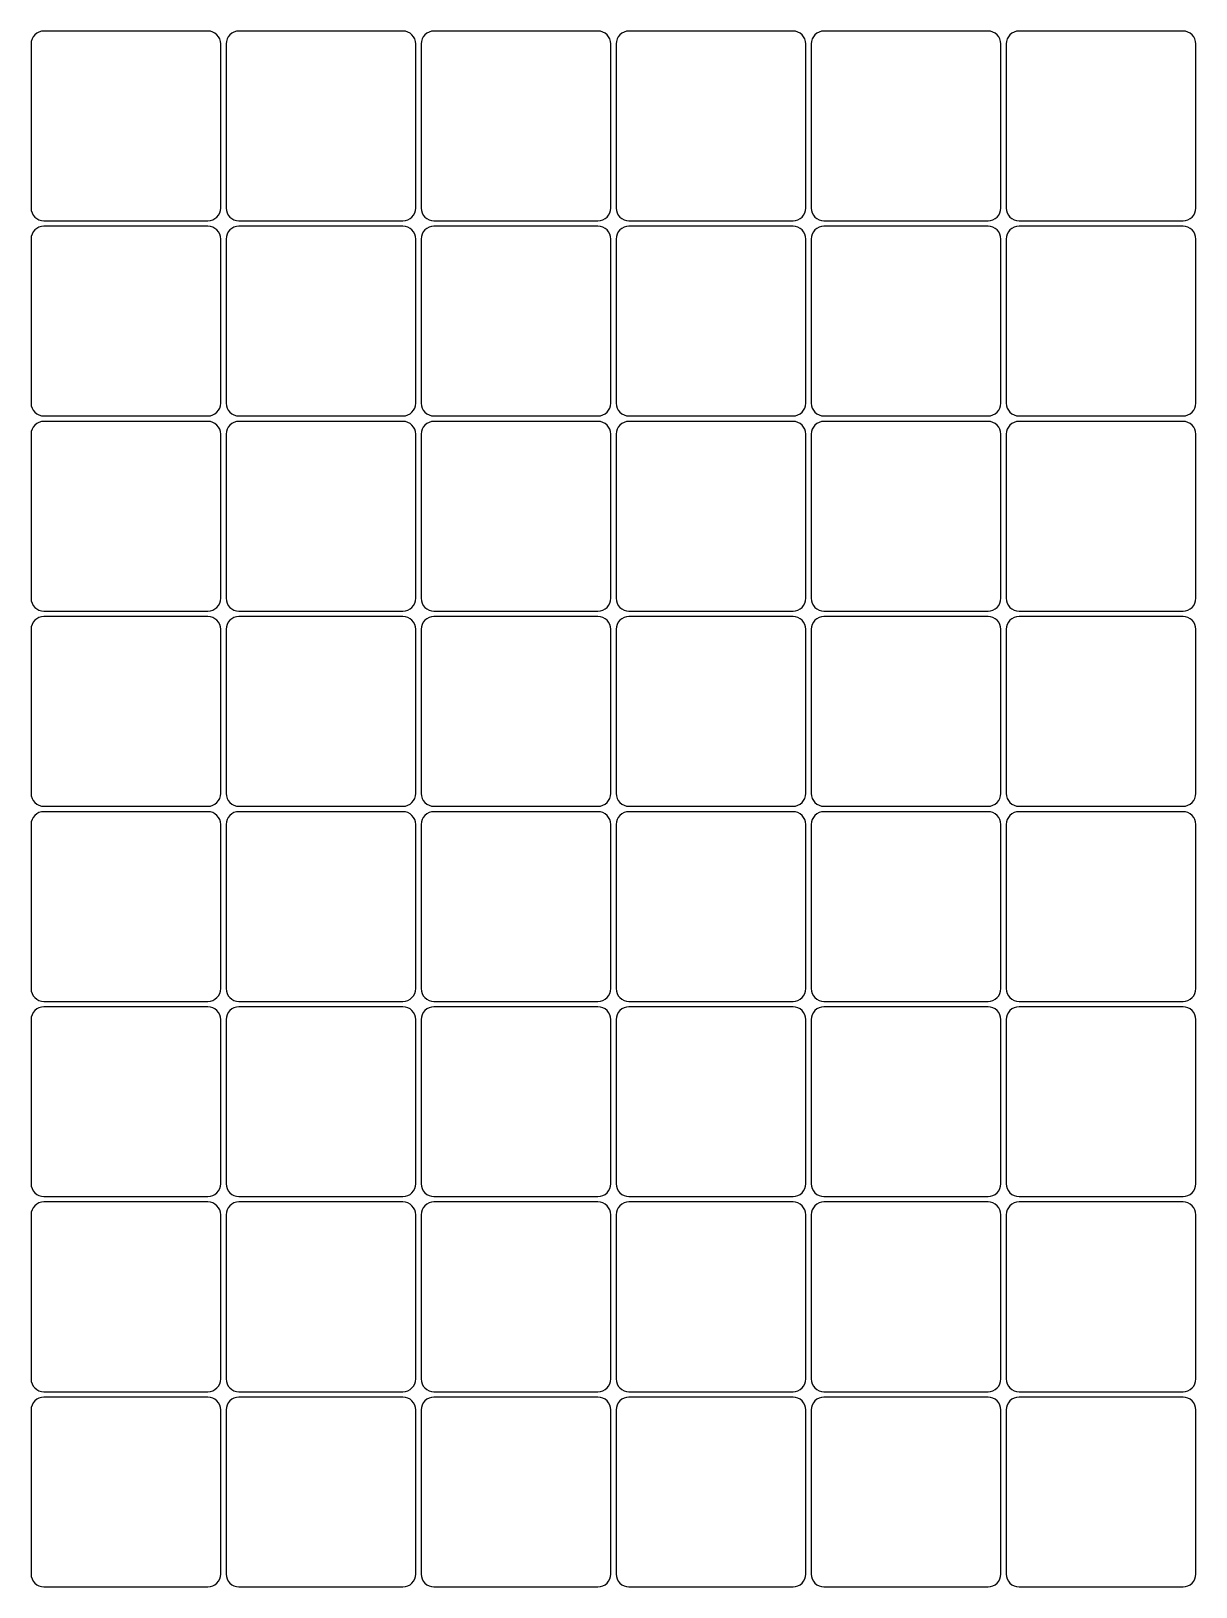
# Model space of a CAD drawing. Header units: inches. Extents: x 0.5 to 11.2, y -15.4 to -1.1.
import ezdxf

# ---------------------------------------------------------------- set-up
doc = ezdxf.new("R2010")
doc.units = ezdxf.units.IN

msp = doc.modelspace()

# ---------------------------------------------------------------- linework, layer by layer
for points in [[(2.105, -2.843, 0.414214), (2.223, -2.725), (2.223, -1.211, 0.414214), (2.105, -1.093), (0.591, -1.093, 0.414214), (0.473, -1.211), (0.473, -2.725, 0.414214), (0.591, -2.843)], [(3.905, -2.843, 0.414214), (4.023, -2.725), (4.023, -1.211, 0.414214), (3.905, -1.093), (2.391, -1.093, 0.414214), (2.273, -1.211), (2.273, -2.725, 0.414214), (2.391, -2.843)], [(5.705, -2.843, 0.414214), (5.823, -2.725), (5.823, -1.211, 0.414214), (5.705, -1.093), (4.191, -1.093, 0.414214), (4.073, -1.211), (4.073, -2.725, 0.414214), (4.191, -2.843)], [(7.505, -2.843, 0.414214), (7.623, -2.725), (7.623, -1.211, 0.414214), (7.505, -1.093), (5.991, -1.093, 0.414214), (5.873, -1.211), (5.873, -2.725, 0.414214), (5.991, -2.843)], [(9.305, -2.843, 0.414214), (9.423, -2.725), (9.423, -1.211, 0.414214), (9.305, -1.093), (7.791, -1.093, 0.414214), (7.673, -1.211), (7.673, -2.725, 0.414214), (7.791, -2.843)], [(11.105, -2.843, 0.414214), (11.223, -2.725), (11.223, -1.211, 0.414214), (11.105, -1.093), (9.591, -1.093, 0.414214), (9.473, -1.211), (9.473, -2.725, 0.414214), (9.591, -2.843)], [(2.105, -4.643, 0.414214), (2.223, -4.525), (2.223, -3.011, 0.414214), (2.105, -2.893), (0.591, -2.893, 0.414214), (0.473, -3.011), (0.473, -4.525, 0.414214), (0.591, -4.643)], [(3.905, -4.643, 0.414214), (4.023, -4.525), (4.023, -3.011, 0.414214), (3.905, -2.893), (2.391, -2.893, 0.414214), (2.273, -3.011), (2.273, -4.525, 0.414214), (2.391, -4.643)], [(5.705, -4.643, 0.414214), (5.823, -4.525), (5.823, -3.011, 0.414214), (5.705, -2.893), (4.191, -2.893, 0.414214), (4.073, -3.011), (4.073, -4.525, 0.414214), (4.191, -4.643)], [(7.505, -4.643, 0.414214), (7.623, -4.525), (7.623, -3.011, 0.414214), (7.505, -2.893), (5.991, -2.893, 0.414214), (5.873, -3.011), (5.873, -4.525, 0.414214), (5.991, -4.643)], [(9.305, -4.643, 0.414214), (9.423, -4.525), (9.423, -3.011, 0.414214), (9.305, -2.893), (7.791, -2.893, 0.414214), (7.673, -3.011), (7.673, -4.525, 0.414214), (7.791, -4.643)], [(11.105, -4.643, 0.414214), (11.223, -4.525), (11.223, -3.011, 0.414214), (11.105, -2.893), (9.591, -2.893, 0.414214), (9.473, -3.011), (9.473, -4.525, 0.414214), (9.591, -4.643)], [(2.105, -6.443, 0.414214), (2.223, -6.325), (2.223, -4.811, 0.414214), (2.105, -4.693), (0.591, -4.693, 0.414214), (0.473, -4.811), (0.473, -6.325, 0.414214), (0.591, -6.443)], [(3.905, -6.443, 0.414214), (4.023, -6.325), (4.023, -4.811, 0.414214), (3.905, -4.693), (2.391, -4.693, 0.414214), (2.273, -4.811), (2.273, -6.325, 0.414214), (2.391, -6.443)], [(5.705, -6.443, 0.414214), (5.823, -6.325), (5.823, -4.811, 0.414214), (5.705, -4.693), (4.191, -4.693, 0.414214), (4.073, -4.811), (4.073, -6.325, 0.414214), (4.191, -6.443)], [(7.505, -6.443, 0.414214), (7.623, -6.325), (7.623, -4.811, 0.414214), (7.505, -4.693), (5.991, -4.693, 0.414214), (5.873, -4.811), (5.873, -6.325, 0.414214), (5.991, -6.443)], [(9.305, -6.443, 0.414214), (9.423, -6.325), (9.423, -4.811, 0.414214), (9.305, -4.693), (7.791, -4.693, 0.414214), (7.673, -4.811), (7.673, -6.325, 0.414214), (7.791, -6.443)], [(11.105, -6.443, 0.414214), (11.223, -6.325), (11.223, -4.811, 0.414214), (11.105, -4.693), (9.591, -4.693, 0.414214), (9.473, -4.811), (9.473, -6.325, 0.414214), (9.591, -6.443)], [(2.105, -8.243, 0.414214), (2.223, -8.125), (2.223, -6.611, 0.414214), (2.105, -6.493), (0.591, -6.493, 0.414214), (0.473, -6.611), (0.473, -8.125, 0.414214), (0.591, -8.243)], [(3.905, -8.243, 0.414214), (4.023, -8.125), (4.023, -6.611, 0.414214), (3.905, -6.493), (2.391, -6.493, 0.414214), (2.273, -6.611), (2.273, -8.125, 0.414214), (2.391, -8.243)], [(5.705, -8.243, 0.414214), (5.823, -8.125), (5.823, -6.611, 0.414214), (5.705, -6.493), (4.191, -6.493, 0.414214), (4.073, -6.611), (4.073, -8.125, 0.414214), (4.191, -8.243)], [(7.505, -8.243, 0.414214), (7.623, -8.125), (7.623, -6.611, 0.414214), (7.505, -6.493), (5.991, -6.493, 0.414214), (5.873, -6.611), (5.873, -8.125, 0.414214), (5.991, -8.243)], [(9.305, -8.243, 0.414214), (9.423, -8.125), (9.423, -6.611, 0.414214), (9.305, -6.493), (7.791, -6.493, 0.414214), (7.673, -6.611), (7.673, -8.125, 0.414214), (7.791, -8.243)], [(11.105, -8.243, 0.414214), (11.223, -8.125), (11.223, -6.611, 0.414214), (11.105, -6.493), (9.591, -6.493, 0.414214), (9.473, -6.611), (9.473, -8.125, 0.414214), (9.591, -8.243)], [(2.105, -10.043, 0.414214), (2.223, -9.925), (2.223, -8.411, 0.414214), (2.105, -8.293), (0.591, -8.293, 0.414214), (0.473, -8.411), (0.473, -9.925, 0.414214), (0.591, -10.043)], [(3.905, -10.043, 0.414214), (4.023, -9.925), (4.023, -8.411, 0.414214), (3.905, -8.293), (2.391, -8.293, 0.414214), (2.273, -8.411), (2.273, -9.925, 0.414214), (2.391, -10.043)], [(5.705, -10.043, 0.414214), (5.823, -9.925), (5.823, -8.411, 0.414214), (5.705, -8.293), (4.191, -8.293, 0.414214), (4.073, -8.411), (4.073, -9.925, 0.414214), (4.191, -10.043)], [(7.505, -10.043, 0.414214), (7.623, -9.925), (7.623, -8.411, 0.414214), (7.505, -8.293), (5.991, -8.293, 0.414214), (5.873, -8.411), (5.873, -9.925, 0.414214), (5.991, -10.043)], [(9.305, -10.043, 0.414214), (9.423, -9.925), (9.423, -8.411, 0.414214), (9.305, -8.293), (7.791, -8.293, 0.414214), (7.673, -8.411), (7.673, -9.925, 0.414214), (7.791, -10.043)], [(11.105, -10.043, 0.414214), (11.223, -9.925), (11.223, -8.411, 0.414214), (11.105, -8.293), (9.591, -8.293, 0.414214), (9.473, -8.411), (9.473, -9.925, 0.414214), (9.591, -10.043)], [(2.105, -11.843, 0.414214), (2.223, -11.725), (2.223, -10.211, 0.414214), (2.105, -10.093), (0.591, -10.093, 0.414214), (0.473, -10.211), (0.473, -11.725, 0.414214), (0.591, -11.843)], [(3.905, -11.843, 0.414214), (4.023, -11.725), (4.023, -10.211, 0.414214), (3.905, -10.093), (2.391, -10.093, 0.414214), (2.273, -10.211), (2.273, -11.725, 0.414214), (2.391, -11.843)], [(5.705, -11.843, 0.414214), (5.823, -11.725), (5.823, -10.211, 0.414214), (5.705, -10.093), (4.191, -10.093, 0.414214), (4.073, -10.211), (4.073, -11.725, 0.414214), (4.191, -11.843)], [(7.505, -11.843, 0.414214), (7.623, -11.725), (7.623, -10.211, 0.414214), (7.505, -10.093), (5.991, -10.093, 0.414214), (5.873, -10.211), (5.873, -11.725, 0.414214), (5.991, -11.843)], [(9.305, -11.843, 0.414214), (9.423, -11.725), (9.423, -10.211, 0.414214), (9.305, -10.093), (7.791, -10.093, 0.414214), (7.673, -10.211), (7.673, -11.725, 0.414214), (7.791, -11.843)], [(11.105, -11.843, 0.414214), (11.223, -11.725), (11.223, -10.211, 0.414214), (11.105, -10.093), (9.591, -10.093, 0.414214), (9.473, -10.211), (9.473, -11.725, 0.414214), (9.591, -11.843)], [(2.105, -13.643, 0.414214), (2.223, -13.525), (2.223, -12.011, 0.414214), (2.105, -11.893), (0.591, -11.893, 0.414214), (0.473, -12.011), (0.473, -13.525, 0.414214), (0.591, -13.643)], [(3.905, -13.643, 0.414214), (4.023, -13.525), (4.023, -12.011, 0.414214), (3.905, -11.893), (2.391, -11.893, 0.414214), (2.273, -12.011), (2.273, -13.525, 0.414214), (2.391, -13.643)], [(5.705, -13.643, 0.414214), (5.823, -13.525), (5.823, -12.011, 0.414214), (5.705, -11.893), (4.191, -11.893, 0.414214), (4.073, -12.011), (4.073, -13.525, 0.414214), (4.191, -13.643)], [(7.505, -13.643, 0.414214), (7.623, -13.525), (7.623, -12.011, 0.414214), (7.505, -11.893), (5.991, -11.893, 0.414214), (5.873, -12.011), (5.873, -13.525, 0.414214), (5.991, -13.643)], [(9.305, -13.643, 0.414214), (9.423, -13.525), (9.423, -12.011, 0.414214), (9.305, -11.893), (7.791, -11.893, 0.414214), (7.673, -12.011), (7.673, -13.525, 0.414214), (7.791, -13.643)], [(11.105, -13.643, 0.414214), (11.223, -13.525), (11.223, -12.011, 0.414214), (11.105, -11.893), (9.591, -11.893, 0.414214), (9.473, -12.011), (9.473, -13.525, 0.414214), (9.591, -13.643)], [(2.105, -15.443, 0.414214), (2.223, -15.325), (2.223, -13.811, 0.414214), (2.105, -13.693), (0.591, -13.693, 0.414214), (0.473, -13.811), (0.473, -15.325, 0.414214), (0.591, -15.443)], [(3.905, -15.443, 0.414214), (4.023, -15.325), (4.023, -13.811, 0.414214), (3.905, -13.693), (2.391, -13.693, 0.414214), (2.273, -13.811), (2.273, -15.325, 0.414214), (2.391, -15.443)], [(5.705, -15.443, 0.414214), (5.823, -15.325), (5.823, -13.811, 0.414214), (5.705, -13.693), (4.191, -13.693, 0.414214), (4.073, -13.811), (4.073, -15.325, 0.414214), (4.191, -15.443)], [(7.505, -15.443, 0.414214), (7.623, -15.325), (7.623, -13.811, 0.414214), (7.505, -13.693), (5.991, -13.693, 0.414214), (5.873, -13.811), (5.873, -15.325, 0.414214), (5.991, -15.443)], [(9.305, -15.443, 0.414214), (9.423, -15.325), (9.423, -13.811, 0.414214), (9.305, -13.693), (7.791, -13.693, 0.414214), (7.673, -13.811), (7.673, -15.325, 0.414214), (7.791, -15.443)], [(11.105, -15.443, 0.414214), (11.223, -15.325), (11.223, -13.811, 0.414214), (11.105, -13.693), (9.591, -13.693, 0.414214), (9.473, -13.811), (9.473, -15.325, 0.414214), (9.591, -15.443)]]:
    msp.add_lwpolyline(points, format="xyb", close=True)

doc.saveas('drawing.dxf')
